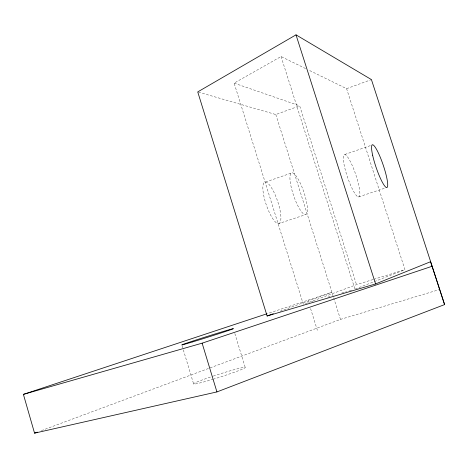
<?xml version="1.0" encoding="UTF-8"?>
<svg xmlns="http://www.w3.org/2000/svg" width="468" height="468" viewBox="0 0 468 468"><rect width="100%" height="100%" fill="white"/><g stroke="black" fill="none" stroke-linecap="round" stroke-linejoin="round"><path stroke-width="0.35" stroke-dasharray="2.34 1.75" d="M303.381 304.446L234.123 83.14L281.063 56.534L305.967 68.743M355.253 289.037L373.628 281.871M374.312 281.601L404.937 269.662L346.595 88.674L308.587 70.03M305.428 303.685L356.517 284.655L373.119 279.513M41.395 430.607L340.476 319.398L438.896 289.739M198.432 92.114L275.81 114.543L299.666 105.826L356.517 284.655M346.595 88.674L371.428 79.595M280.127 311.238L331.911 292.278L267.439 313.613M265.502 182.04L292.202 172.768M344.863 154.481L372.118 145.016M278.53 223.663A21.897 5.955 71.2 0 0 273.874 192.067A21.897 5.955 71.2 0 0 263.262 192.828A21.897 5.955 71.2 0 0 278.53 223.663L305.428 214.683A22.066 5.417 71.2 0 0 300.193 183.017A22.066 5.417 71.2 0 0 290.464 183.462A22.066 5.417 71.2 0 0 305.428 214.683M358.476 196.958A22.4 4.323 71.2 0 0 352.094 165.181A22.4 4.323 71.2 0 0 344.144 164.988A22.4 4.323 71.2 0 0 358.476 196.958L386.615 187.563M373.809 279.302L404.937 269.662M311.758 301.959L313.156 301.544M327.816 297.198L330.607 296.373M341.78 293.056L346.665 291.611M349.456 290.78L352.252 289.955M234.123 83.14L299.666 105.826M281.063 56.534L354.955 289.148M275.81 114.543L340.476 319.398M308.184 300.965L308.617 302.351M310.571 308.582L317.515 330.73M234.837 333.567L245.255 367.567M182.064 345.665L183.117 349.157M183.327 349.859L193.67 384.117M213.291 376.085A27.243 1.527 -17.7 0 1 245.314 367.409A27.243 1.527 -17.7 0 1 214.128 378.94M213.443 379.15A27.243 1.527 -17.7 0 1 193.413 384A27.243 1.527 -17.7 0 1 212.647 376.301"/><path stroke-width="0.7" d="M444.6 304.592L371.428 79.595L296.004 34.848L197.736 91.909L267.129 315.999L375.593 283.924L430.566 261.723L444.6 304.592L216.93 391.921L34.55 433.152L23.4 394.372L266.742 313.841M34.55 433.152L37.288 432.134M267.129 315.999L273.289 313.741M23.4 394.372L202.129 343.167L432.151 266.257M296.004 34.848L375.593 283.924M202.129 343.167L216.93 391.921M372.627 155.183A22.575 3.732 71.2 0 0 386.615 187.563A22.575 3.732 71.2 0 0 379.618 155.721A22.575 3.732 71.2 0 0 372.627 155.183M192.81 341.845A27.156 0.462 -17.5 0 0 233.345 328.711A27.156 0.462 -17.5 0 0 196.443 339.867A27.156 0.462 -17.5 0 0 192.81 341.845"/></g></svg>
